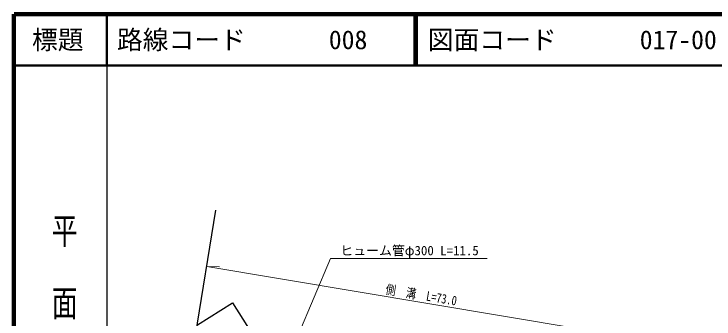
# Model space of a CAD drawing. Units: millimetres at full size, sheet at 1:1000; details may follow other scales. Extents: x 40000 to 680000, y 20000 to 380000.
# Drawn here: x 40000 to 175944, y 320774 to 380000 of the extents above; entities that cross this region are included whole.
import ezdxf
from ezdxf.enums import TextEntityAlignment as Align

# ---------------------------------------------------------------- set-up
doc = ezdxf.new("R2010")
doc.units = ezdxf.units.MM
doc.header["$LTSCALE"] = 1000
for name, color, linetype, lineweight in [('M-BGD', 7, 'Continuous', 25), ('M-BMK-OTRS', 5, 'Continuous', 25), ('M-STR-HTXT', 7, 'Continuous', 13), ('M-TTL', 2, 'Continuous', 140), ('M-TTL-BAND', 7, 'Continuous', 25), ('M-TTL-LINE', 7, 'Continuous', 50)]:
    doc.layers.add(name, color=color, linetype=linetype, lineweight=lineweight)
doc.layers.add('M-TTL-TXT', color=7, linetype='Continuous')
doc.styles.add('@ＭＳ ゴシック', font='')
doc.styles.add('ＭＳ ゴシック', font='')
doc.styles.get('@ＭＳ ゴシック').set_extended_font_data('@MS Gothic')
doc.styles.get('ＭＳ ゴシック').set_extended_font_data('MS Gothic')

msp = doc.modelspace()

# ---------------------------------------------------------------- linework, layer by layer
at = {"layer": 'M-BGD'}
msp.add_lwpolyline([(75607, 319619), (82447, 323935), (86477, 317548), (79569, 313189), (80208, 312176), (78452, 311068), (77910, 311983), (73964, 309400)], dxfattribs=at)
at = {"layer": 'M-BMK-OTRS'}
msp.add_line((66446, 262659), (79193, 341915), dxfattribs=at)
at = {"layer": 'M-STR-HTXT'}
for q in [(149775, 318890), (79884, 330889)]:
    msp.add_line((77430, 330951), q, dxfattribs=at)
msp.add_lwpolyline([(88761, 302518), (101489, 332498), (131889, 332498)], dxfattribs=at)
at = {"layer": 'M-TTL'}
for p, q in [((40000, 380000), (40000, 20000)), ((680000, 380000), (40000, 380000))]:
    msp.add_line(p, q, dxfattribs=at)
at = {"layer": 'M-TTL-BAND'}
msp.add_line((58000, 370000), (58000, 20000), dxfattribs=at)
at = {"layer": 'M-TTL-LINE'}
for p, q in [((58000, 380000), (58000, 370000)), ((117750, 380000), (117750, 370000)), ((118250, 380000), (118250, 370000)), ((40000, 370000), (680000, 370000))]:
    msp.add_line(p, q, dxfattribs=at)

# ---------------------------------------------------------------- texts
at = {"layer": 'M-STR-HTXT', "style": 'ＭＳ ゴシック'}
msp.add_text('ヒューム管φ300 L=11.5', height=1833, dxfattribs=at).set_placement((103389, 332598), align=Align.BOTTOM_LEFT)
at = {"layer": 'M-STR-HTXT', "style": 'ＭＳ ゴシック', "width": 0.8}
msp.add_text('側\u3000溝\u3000L=73.0', height=1833, rotation=350.535, dxfattribs=at).set_placement((118848, 323994), align=Align.BOTTOM_CENTER)
at = {"layer": 'M-TTL-BAND', "style": '@ＭＳ ゴシック', "width": 1.4}
msp.add_text('平  面  図', height=3666, rotation=270, dxfattribs=at).set_placement((49777, 306475), align=Align.MIDDLE_RIGHT)
at = {"layer": 'M-TTL-TXT', "style": 'ＭＳ ゴシック'}
msp.add_text('標題', height=3666, dxfattribs=at).set_placement((48500, 375000), align=Align.MIDDLE_CENTER)
for s, p in [('路線コード', (60000, 375000)), ('008', (101142, 375000)), ('図面コード', (120380, 375000)), ('017-00', (161521, 375000))]:
    msp.add_text(s, height=3666, dxfattribs=at).set_placement(p, align=Align.MIDDLE_LEFT)

doc.saveas('drawing.dxf')
